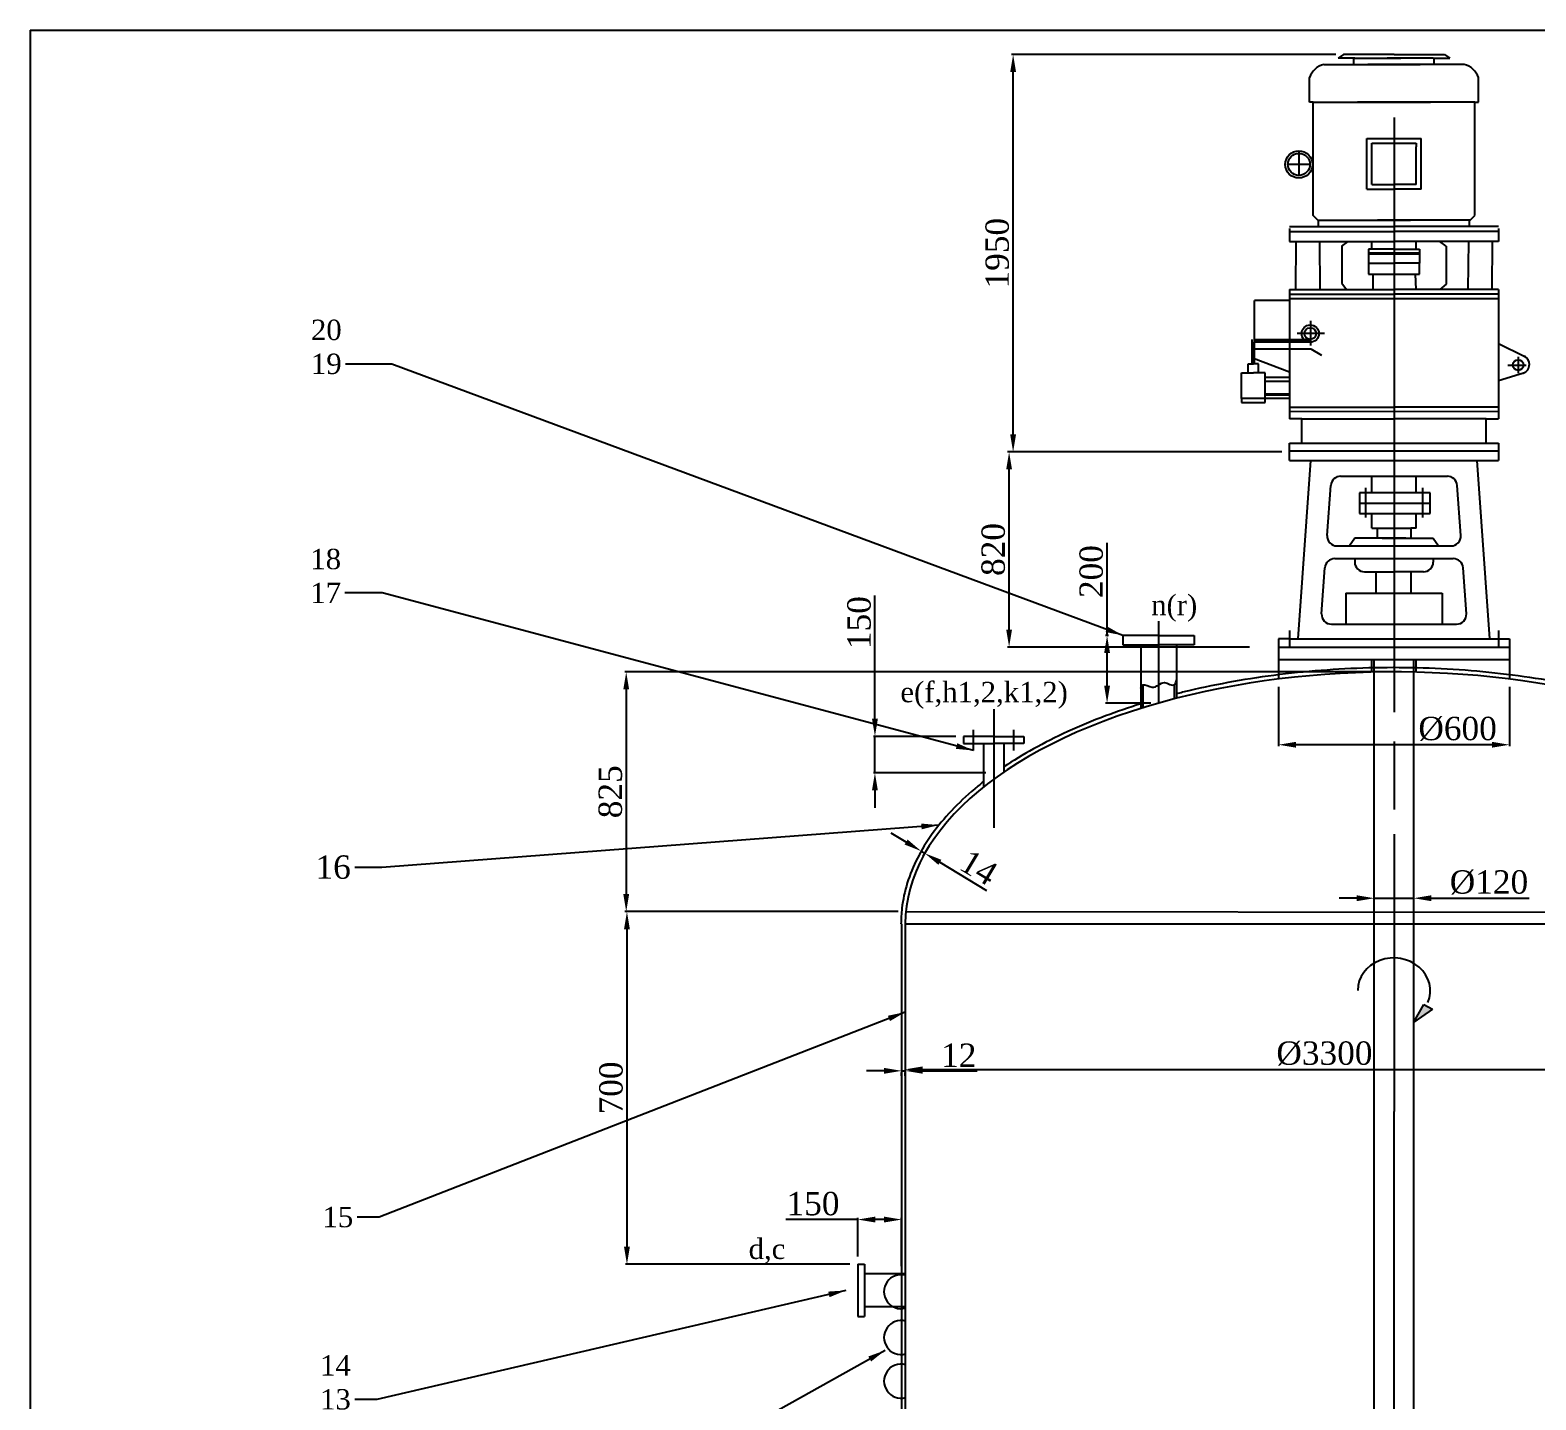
# Model space of a CAD drawing. Header units: millimetres. Extents: x 19308 to 58398, y -2448 to 16456.
# Drawn here: x 19308 to 27039, y 9423 to 16456 of the extents above; entities that cross this region are included whole.
import ezdxf

# ---------------------------------------------------------------- set-up
doc = ezdxf.new("R2010")
doc.units = ezdxf.units.MM
doc.header["$LTSCALE"] = 3
doc.linetypes.add('CENTERX2', pattern=[101.6, 63.5, -12.7, 12.7, -12.7])
doc.layers.add('点划线', color=1, linetype='CENTERX2')
doc.styles.get("Standard").update_dxf_attribs({"font": 'TIMES.TTF', "height": 120})
doc.dimstyles.new('ISO-25', dxfattribs={"dimtxt": 120, "dimasz": 90, "dimexe": 8, "dimexo": 40, "dimgap": 20, "dimtad": 1, "dimdsep": 46, "dimtxsty": 'Standard', "dimcen": 2.5, "dimclrd": 1, "dimclre": 1, "dimclrt": 1, "dimadec": 0, "dimazin": 0, "dimtfac": 1, "dimtmove": 0, "dimatfit": 3, "dimfxl": 0, "dimarcsym": 0})

# ---------------------------------------------------------------- blocks, each defined once
blk = doc.blocks.new('*D15')
at = {"color": 1, "linetype": 'ByBlock', "lineweight": -2}
for p, q in [((23805.6, 12287.5), (23728.5, 12333.9)), ((23874.1, 12226.8), (23878.7, 12234.4)), ((23882.8, 12241.2), (23901.6, 12229.9)), ((23893, 12215.5), (23897.5, 12223.1)), ((23978.8, 12183.6), (24219.1, 12039.3))]:
    blk.add_line(p, q, dxfattribs=at)
at = {"color": 1, "linetype": 'ByBlock'}
for points in [[(23813.4, 12300.4), (23797.9, 12274.7), (23882.8, 12241.2)], [(23986.5, 12196.5), (23971.1, 12170.7), (23901.6, 12229.9)]]:
    blk.add_solid(points, dxfattribs=at)
at = {"layer": 'Defpoints', "color": 0, "linetype": 'ByBlock'}
for p in [(23894.7, 12261.1), (23901.6, 12229.9), (23913.6, 12249.8)]:
    blk.add_point(p, dxfattribs=at)
at = {"color": 1, "linetype": 'ByBlock', "insert": (24178.7, 12156.9), "char_height": 120, "attachment_point": 5, "rotation": 329.02137}
blk.add_mtext('14', dxfattribs=at)
blk = doc.blocks.new('*D16')
at = {"color": 1, "linetype": 'ByBlock', "lineweight": -2}
for p, q in [((23692.5, 11113), (23602.5, 11113)), ((23782.5, 11113), (23801.3, 11113)), ((23782.5, 11087.4), (23782.5, 11105)), ((23801.3, 11087.4), (23801.3, 11105)), ((23891.3, 11113), (24170.4, 11113))]:
    blk.add_line(p, q, dxfattribs=at)
at = {"color": 1, "linetype": 'ByBlock'}
for points in [[(23692.5, 11128), (23692.5, 11098), (23782.5, 11113)], [(23891.3, 11128), (23891.3, 11098), (23801.3, 11113)]]:
    blk.add_solid(points, dxfattribs=at)
at = {"layer": 'Defpoints', "color": 0, "linetype": 'ByBlock'}
for p in [(23782.5, 11127.4), (23801.3, 11127.4), (23801.3, 11113)]:
    blk.add_point(p, dxfattribs=at)
at = {"color": 1, "linetype": 'ByBlock', "insert": (24075.9, 11193), "char_height": 120, "attachment_point": 5}
blk.add_mtext('12', dxfattribs=at)
blk = doc.blocks.new('*D100')
at = {"color": 1, "linetype": 'ByBlock', "lineweight": -2}
for p, q in [((23557, 10349.4), (23188.3, 10349.4)), ((23557, 10159.5), (23557, 10357.4)), ((23692.5, 10349.4), (23647, 10349.4)), ((23782.5, 10110.1), (23782.5, 10357.4))]:
    blk.add_line(p, q, dxfattribs=at)
at = {"color": 1, "linetype": 'ByBlock'}
for points in [[(23647, 10364.4), (23647, 10334.4), (23557, 10349.4)], [(23692.5, 10364.4), (23692.5, 10334.4), (23782.5, 10349.4)]]:
    blk.add_solid(points, dxfattribs=at)
at = {"layer": 'Defpoints', "color": 0, "linetype": 'ByBlock'}
for p in [(23557, 10349.4), (23557, 10119.5), (23782.5, 10070.1)]:
    blk.add_point(p, dxfattribs=at)
at = {"color": 1, "linetype": 'ByBlock', "insert": (23327.7, 10430.5), "char_height": 120, "attachment_point": 5}
blk.add_mtext('150', dxfattribs=at)
blk = doc.blocks.new('*D101')
at = {"color": 1, "linetype": 'ByBlock', "lineweight": -2}
for p, q in [((23801.3, 11153), (23801.3, 11128.5)), ((28819.5, 11180.2), (28819.5, 11112.5)), ((23891.3, 11120.5), (28729.5, 11120.5))]:
    blk.add_line(p, q, dxfattribs=at)
at = {"color": 1, "linetype": 'ByBlock'}
for points in [[(23891.3, 11135.5), (23891.3, 11105.5), (23801.3, 11120.5)], [(28729.5, 11135.5), (28729.5, 11105.5), (28819.5, 11120.5)]]:
    blk.add_solid(points, dxfattribs=at)
at = {"layer": 'Defpoints', "color": 0, "linetype": 'ByBlock'}
for p in [(28819.5, 11220.2), (23801.3, 11113), (28819.5, 11120.5)]:
    blk.add_point(p, dxfattribs=at)
at = {"color": 1, "linetype": 'ByBlock', "insert": (25953.2, 11201.5), "char_height": 120, "attachment_point": 5}
blk.add_mtext('%%c3300', dxfattribs=at)
blk = doc.blocks.new('*D105')
at = {"color": 1, "linetype": 'ByBlock', "lineweight": -2}
for p, q in [((24837.4, 13348.4), (24837.4, 13824.1)), ((24844.1, 13348.4), (24829.4, 13348.4)), ((24837.4, 13091), (24837.4, 13258.4)), ((25061.9, 13001), (24829.4, 13001))]:
    blk.add_line(p, q, dxfattribs=at)
at = {"color": 1, "linetype": 'ByBlock'}
for points in [[(24822.4, 13258.4), (24852.4, 13258.4), (24837.4, 13348.4)], [(24822.4, 13091), (24852.4, 13091), (24837.4, 13001)]]:
    blk.add_solid(points, dxfattribs=at)
at = {"layer": 'Defpoints', "color": 0, "linetype": 'ByBlock'}
for p in [(24884.1, 13348.4), (24837.4, 13001), (25101.9, 13001)]:
    blk.add_point(p, dxfattribs=at)
at = {"color": 1, "linetype": 'ByBlock', "insert": (24756.4, 13676.2), "char_height": 120, "attachment_point": 5, "rotation": 90}
blk.add_mtext('200', dxfattribs=at)
blk = doc.blocks.new('*D106')
at = {"color": 1, "linetype": 'ByBlock', "lineweight": -2}
for p, q in [((23645.6, 12920.3), (23645.6, 13553.7)), ((24061, 12830.3), (23637.6, 12830.3)), ((23645.6, 12642.9), (23645.6, 12830.3)), ((24215.2, 12642.9), (23637.6, 12642.9)), ((23645.6, 12552.9), (23645.6, 12462.9))]:
    blk.add_line(p, q, dxfattribs=at)
at = {"color": 1, "linetype": 'ByBlock'}
for points in [[(23630.6, 12920.3), (23660.6, 12920.3), (23645.6, 12830.3)], [(23630.6, 12552.9), (23660.6, 12552.9), (23645.6, 12642.9)]]:
    blk.add_solid(points, dxfattribs=at)
at = {"layer": 'Defpoints', "color": 0, "linetype": 'ByBlock'}
for p in [(24101, 12830.3), (23645.6, 12642.9), (24255.2, 12642.9)]:
    blk.add_point(p, dxfattribs=at)
at = {"color": 1, "linetype": 'ByBlock', "insert": (23564.5, 13414.3), "char_height": 120, "attachment_point": 5, "rotation": 90}
blk.add_mtext('150', dxfattribs=at)
blk = doc.blocks.new('*D131')
at = {"color": 1, "linetype": 'ByBlock', "lineweight": -2}
for p, q in [((26270.4, 13161), (22360.8, 13161)), ((22368.8, 13071), (22368.8, 12020.2)), ((23764.3, 11930.2), (22360.8, 11930.2))]:
    blk.add_line(p, q, dxfattribs=at)
at = {"color": 1, "linetype": 'ByBlock'}
for points in [[(22353.8, 13071), (22383.8, 13071), (22368.8, 13161)], [(22353.8, 12020.2), (22383.8, 12020.2), (22368.8, 11930.2)]]:
    blk.add_solid(points, dxfattribs=at)
at = {"layer": 'Defpoints', "color": 0, "linetype": 'ByBlock'}
for p in [(26310.4, 13161), (22368.8, 11930.2), (23804.3, 11930.2)]:
    blk.add_point(p, dxfattribs=at)
at = {"color": 1, "linetype": 'ByBlock', "insert": (22287.7, 12545.6), "char_height": 120, "attachment_point": 5, "rotation": 90}
blk.add_mtext('825', dxfattribs=at)
blk = doc.blocks.new('*D132')
at = {"color": 1, "linetype": 'ByBlock', "lineweight": -2}
for p, q in [((23004.7, 11930.2), (22364.4, 11930.2)), ((22372.4, 11840.2), (22372.4, 10209.5)), ((23517, 10119.5), (22364.4, 10119.5))]:
    blk.add_line(p, q, dxfattribs=at)
at = {"color": 1, "linetype": 'ByBlock'}
for points in [[(22357.4, 11840.2), (22387.4, 11840.2), (22372.4, 11930.2)], [(22357.4, 10209.5), (22387.4, 10209.5), (22372.4, 10119.5)]]:
    blk.add_solid(points, dxfattribs=at)
at = {"layer": 'Defpoints', "color": 0, "linetype": 'ByBlock'}
for p in [(23044.7, 11930.2), (22372.4, 10119.5), (23557, 10119.5)]:
    blk.add_point(p, dxfattribs=at)
at = {"color": 1, "linetype": 'ByBlock', "insert": (22291.2, 11024.9), "char_height": 120, "attachment_point": 5, "rotation": 90}
blk.add_mtext('700', dxfattribs=at)
blk = doc.blocks.new('*D138')
at = {"color": 1, "linetype": 'ByBlock', "lineweight": -2}
for p, q in [((26119.1, 11999.2), (26029.1, 11999.2)), ((26209.1, 11907.2), (26209.1, 12007.2)), ((26209.1, 11999.2), (26411.6, 11999.2)), ((26411.6, 11968.1), (26411.6, 12007.2)), ((26501.6, 11999.2), (27004.4, 11999.2))]:
    blk.add_line(p, q, dxfattribs=at)
at = {"color": 1, "linetype": 'ByBlock'}
for points in [[(26119.1, 12014.2), (26119.1, 11984.2), (26209.1, 11999.2)], [(26501.6, 12014.2), (26501.6, 11984.2), (26411.6, 11999.2)]]:
    blk.add_solid(points, dxfattribs=at)
at = {"layer": 'Defpoints', "color": 0, "linetype": 'ByBlock'}
for p in [(26411.6, 11999.2), (26411.6, 11928.1), (26209.1, 11867.2)]:
    blk.add_point(p, dxfattribs=at)
at = {"color": 1, "linetype": 'ByBlock', "insert": (26798, 12080.2), "char_height": 120, "attachment_point": 5}
blk.add_mtext('%%c120', dxfattribs=at)
blk = doc.blocks.new('*D139')
at = {"color": 1, "linetype": 'ByBlock', "lineweight": -2}
for p, q in [((25716.7, 13084.2), (25716.7, 12779.1)), ((26904.1, 13084.2), (26904.1, 12779.1)), ((26814.1, 12787.1), (25806.7, 12787.1))]:
    blk.add_line(p, q, dxfattribs=at)
at = {"color": 1, "linetype": 'ByBlock'}
for points in [[(25806.7, 12802.1), (25806.7, 12772.1), (25716.7, 12787.1)], [(26814.1, 12802.1), (26814.1, 12772.1), (26904.1, 12787.1)]]:
    blk.add_solid(points, dxfattribs=at)
at = {"layer": 'Defpoints', "color": 0, "linetype": 'ByBlock'}
for p in [(25716.7, 13124.2), (26904.1, 13124.2), (25716.7, 12787.1)]:
    blk.add_point(p, dxfattribs=at)
at = {"color": 1, "linetype": 'ByBlock', "insert": (26636.9, 12868.1), "char_height": 120, "attachment_point": 5}
blk.add_mtext('%%c600', dxfattribs=at)
blk = doc.blocks.new('*D140')
at = {"color": 1, "linetype": 'ByBlock', "lineweight": -2}
for p, q in [((25733.7, 14290.6), (24326.4, 14290.6)), ((24334.4, 13378.7), (24334.4, 14200.6)), ((25567.9, 13288.7), (24326.4, 13288.7))]:
    blk.add_line(p, q, dxfattribs=at)
at = {"color": 1, "linetype": 'ByBlock'}
for points in [[(24319.4, 14200.6), (24349.4, 14200.6), (24334.4, 14290.6)], [(24319.4, 13378.7), (24349.4, 13378.7), (24334.4, 13288.7)]]:
    blk.add_solid(points, dxfattribs=at)
at = {"layer": 'Defpoints', "color": 0, "linetype": 'ByBlock'}
for p in [(24334.4, 14290.6), (25773.7, 14290.6), (25607.9, 13288.7)]:
    blk.add_point(p, dxfattribs=at)
at = {"color": 1, "linetype": 'ByBlock', "insert": (24253.4, 13789.6), "char_height": 120, "attachment_point": 5, "rotation": 90}
blk.add_mtext('820', dxfattribs=at)
blk = doc.blocks.new('*D141')
at = {"color": 1, "linetype": 'ByBlock', "lineweight": -2}
for p, q in [((26012, 16331), (24347, 16331)), ((24355, 14380.6), (24355, 16241)), ((24631.4, 14290.6), (24347, 14290.6))]:
    blk.add_line(p, q, dxfattribs=at)
at = {"color": 1, "linetype": 'ByBlock'}
for points in [[(24340, 16241), (24370, 16241), (24355, 16331)], [(24340, 14380.6), (24370, 14380.6), (24355, 14290.6)]]:
    blk.add_solid(points, dxfattribs=at)
at = {"layer": 'Defpoints', "color": 0, "linetype": 'ByBlock'}
for p in [(24355, 16331), (26052, 16331), (24671.4, 14290.6)]:
    blk.add_point(p, dxfattribs=at)
at = {"color": 1, "linetype": 'ByBlock', "insert": (24273.8, 15310.8), "char_height": 120, "attachment_point": 5, "rotation": 90}
blk.add_mtext('1950', dxfattribs=at)

msp = doc.modelspace()

# ---------------------------------------------------------------- hatches: boundary and pattern name
at = {"linetype": 'ByBlock'}
h = msp.add_hatch(color=0, dxfattribs=at)
edge = h.paths.add_edge_path()
edge.add_line((26508.71362, 11430.06106), (26484.25316, 11442.9248))
edge.add_ellipse((26310.39938, 11503.07181), major_axis=(-185.79566, 6.29224), ratio=0.8965695622, start_angle=160.622080835, end_angle=161.013325898)
edge.add_line((26484.25126, 11442.9258), (26463.82088, 11453.67012))
edge.add_line((26463.82088, 11453.67012), (26411.64938, 11363.59797))
edge.add_line((26411.64938, 11363.59797), (26508.71362, 11430.06106))

# ---------------------------------------------------------------- linework, layer by layer
at = {"color": 0, "linetype": 'ByBlock'}
for p, q in [((19308.48912, 16456.2062), (46323.54334, 16456.2062)), ((19308.48912, 16456.2062), (19308.48912, -2448.16304)), ((26051.95324, 16330.96195), (26024.48916, 16311.68689)), ((26109.0091, 16311.68689), (26024.48916, 16311.68689)), ((26310.39938, 16330.96195), (26051.95324, 16330.96195)), ((26104.06479, 16280.27042), (26104.06479, 16311.68689)), ((26109.0091, 16311.68689), (26344.78367, 16311.68689)), ((26511.78966, 16311.68689), (26276.01509, 16311.68689)), ((26310.39938, 16330.96195), (26568.84552, 16330.96195)), ((26511.78966, 16311.68689), (26596.3096, 16311.68689)), ((26516.73397, 16280.27042), (26516.73397, 16311.68689)), ((26568.84552, 16330.96195), (26596.3096, 16311.68689)), ((25950.58985, 16280.27042), (26444.27423, 16280.27042)), ((26670.20891, 16280.27042), (26176.52453, 16280.27042)), ((25876.80333, 16086.18126), (25876.80333, 16212.06718)), ((26743.99543, 16086.18126), (26743.99543, 16212.06718)), ((25895.79108, 16086.18126), (25876.80333, 16086.18126)), ((25895.79108, 15504.62355), (25895.79108, 16086.18126)), ((25895.79108, 16086.18126), (26497.83098, 16086.18126)), ((26725.00768, 16086.18126), (26122.96778, 16086.18126)), ((26725.00768, 15504.62355), (26725.00768, 16086.18126)), ((26725.00768, 16086.18126), (26743.99543, 16086.18126)), ((26171.53241, 15899.87309), (26449.26635, 15899.87309)), ((26171.53241, 15639.82248), (26171.53241, 15899.87309)), ((26195.84241, 15856.33149), (26195.84241, 15875.56309)), ((26195.84241, 15875.56309), (26424.95635, 15875.56309)), ((26195.84241, 15664.13248), (26195.84241, 15856.33149)), ((26424.95635, 15875.56309), (26424.95635, 15856.33149)), ((26424.95635, 15664.13248), (26424.95635, 15856.33149)), ((26449.26635, 15639.82248), (26449.26635, 15899.87309)), ((25821.95649, 15836.07911), (25821.95649, 15710.92057)), ((25878.58193, 15766.55257), (25765.33105, 15766.55257)), ((26171.53241, 15639.82248), (26310.39938, 15639.82248)), ((26195.84241, 15664.13248), (26310.39938, 15664.13248)), ((26424.95635, 15664.13248), (26310.39938, 15664.13248)), ((26449.26635, 15639.82248), (26310.39938, 15639.82248)), ((25922.7792, 15477.63543), (25895.79108, 15504.62355)), ((25920.09975, 15480.31489), (26395.04122, 15480.31489)), ((25922.7792, 15447.38559), (25922.7792, 15477.63543)), ((26700.69901, 15480.31489), (26225.75754, 15480.31489)), ((26698.01956, 15477.63543), (26725.00768, 15504.62355)), ((26698.01956, 15447.38559), (26698.01956, 15477.63543)), ((25773.65674, 15447.38559), (26310.39938, 15447.38559)), ((25773.65674, 15437.97379), (25773.65674, 15370.46034)), ((25773.65674, 15421.84843), (26310.39938, 15421.84843)), ((26847.14202, 15447.38559), (26310.39938, 15447.38559)), ((26847.14202, 15421.84843), (26310.39938, 15421.84843)), ((26847.14202, 15437.97379), (26847.14202, 15370.46034)), ((25773.65674, 15370.46034), (26310.39938, 15370.46034)), ((25805.81702, 15370.46034), (25805.47392, 15124.37148)), ((25927.739, 15370.46034), (25929.05139, 15124.37148)), ((26042.02806, 15346.82052), (26074.51217, 15370.46034)), ((26042.02806, 15346.82052), (26042.02806, 15156.65261)), ((26310.39938, 15331.76554), (26178.74241, 15331.76554)), ((26178.74241, 15331.76554), (26178.74241, 15259.47455)), ((26310.39938, 15331.76554), (26178.74241, 15331.76554)), ((26178.74241, 15331.76554), (26178.74241, 15259.47455)), ((26178.74241, 15311.43033), (26442.05635, 15311.43033)), ((26442.05635, 15311.43033), (26178.74241, 15311.43033)), ((26178.74241, 15307.23059), (26442.05635, 15307.23059)), ((26442.05635, 15307.23059), (26178.74241, 15307.23059)), ((26195.84241, 15331.76554), (26195.84241, 15370.46034)), ((26847.14202, 15370.46034), (26310.39938, 15370.46034)), ((26310.39938, 15331.76554), (26442.05635, 15331.76554)), ((26424.95635, 15331.76554), (26424.95635, 15370.46034)), ((26442.05635, 15331.76554), (26442.05635, 15259.47455)), ((26578.7707, 15346.82052), (26546.28659, 15370.46034)), ((26578.7707, 15346.82052), (26578.7707, 15152.62399)), ((26693.05976, 15370.46034), (26689.52744, 15124.37148)), ((26814.98174, 15370.46034), (26813.10469, 15124.37148)), ((26178.74241, 15259.47455), (26310.39938, 15259.47455)), ((26178.74241, 15259.47455), (26310.39938, 15259.47455)), ((26178.74241, 15259.47455), (26178.74241, 15203.17461)), ((26442.05635, 15259.47455), (26310.39938, 15259.47455)), ((26442.05635, 15203.17461), (26442.05635, 15259.47455)), ((26042.02806, 15156.65261), (26066.90457, 15124.37148)), ((26178.74241, 15203.17461), (26442.05635, 15203.17461)), ((26201.26082, 15203.17461), (26201.26082, 15124.37148)), ((26419.58967, 15203.17461), (26422.38872, 15124.37148)), ((26578.7707, 15152.62399), (26545.54858, 15124.37148)), ((25773.65674, 15124.37148), (26310.39938, 15124.37148)), ((25773.65674, 15124.37148), (25773.65674, 14460.78097)), ((25773.65674, 15100.19673), (26310.39938, 15100.19673)), ((25773.65674, 15078.09196), (26847.14202, 15078.09196)), ((26847.14202, 15124.37148), (26310.39938, 15124.37148)), ((26847.14202, 15100.19673), (26310.39938, 15100.19673)), ((26847.14202, 15124.37148), (26847.14202, 14460.78097)), ((25773.65674, 15067.20602), (25594.45875, 15067.20602)), ((25594.45875, 14853.53553), (25594.45875, 15067.20602)), ((25773.65674, 15009.40935), (25773.65674, 14985.23459)), ((25773.65674, 15009.40935), (25773.65674, 14963.12982)), ((25883.032, 14836.21162), (25883.03207, 14963.12982)), ((25582.45875, 14742.73465), (25582.45875, 14867.16773)), ((25880.36332, 14865.53553), (25588.45875, 14865.53553)), ((25880.36332, 14859.53553), (25588.45875, 14859.53553)), ((25880.36332, 14853.53553), (25588.45875, 14853.53553)), ((25588.45875, 14742.73465), (25588.45875, 14853.53553)), ((25594.45875, 14742.73465), (25594.45875, 14853.53553)), ((25773.65674, 14865.53553), (25773.65674, 14853.53553)), ((25952.85342, 14898.23803), (25813.21056, 14898.23803)), ((26847.14202, 14846.5257), (26978.45733, 14781.75465)), ((25773.65674, 14700.12221), (25588.45875, 14770.27116)), ((25594.45875, 14820.17063), (25883.03199, 14820.17063)), ((25883.03199, 14820.17063), (25938.48016, 14786.47236)), ((26947.58522, 14779.55262), (26947.58522, 14694.69037)), ((25527.69959, 14564.95535), (25527.69959, 14697.07691)), ((25527.69959, 14697.07691), (25588.45875, 14697.07691)), ((25562.22992, 14697.07691), (25562.22992, 14742.73465)), ((25562.22992, 14742.73465), (25588.45875, 14742.73465)), ((25614.68759, 14742.73465), (25588.45875, 14742.73465)), ((25649.21792, 14697.07691), (25588.45875, 14697.07691)), ((25614.68759, 14697.07691), (25614.68759, 14742.73465)), ((25649.21792, 14544.24734), (25649.21792, 14697.07691)), ((26975.02866, 14695.5708), (26847.14202, 14655.97269)), ((26895.08854, 14736.6338), (26989.14415, 14736.6338)), ((25649.21792, 14673.93513), (25773.65674, 14673.93513)), ((25649.21792, 14654.2806), (25773.65674, 14654.2806)), ((25773.65674, 14564.95535), (25527.69959, 14564.95535)), ((25527.69959, 14564.95535), (25527.69959, 14544.24734)), ((25527.69959, 14544.24734), (25649.21792, 14544.24734)), ((25773.65674, 14586.48259), (25649.21792, 14586.48259)), ((25773.65674, 14584.48259), (25649.21792, 14584.48259)), ((25773.65674, 14582.48259), (25649.21792, 14582.48259)), ((25773.65674, 14520.88664), (26310.39938, 14520.88664)), ((25773.65674, 14499.35939), (26847.14202, 14497.24647)), ((25836.89498, 14460.78097), (25773.65674, 14460.78097)), ((25836.89498, 14335.33087), (25836.89498, 14460.78097)), ((25836.89498, 14460.78097), (26310.39938, 14460.78097)), ((26847.14202, 14520.88664), (26310.39938, 14520.88664)), ((26783.90378, 14460.78097), (26310.39938, 14460.78097)), ((26783.90378, 14460.78097), (26847.14202, 14460.78097)), ((26783.90378, 14335.33087), (26783.90378, 14460.78097)), ((25773.65674, 14335.33087), (26847.14202, 14335.33087)), ((25773.65674, 14245.93664), (25773.65674, 14335.33087)), ((26847.14202, 14335.33087), (26847.14202, 14245.93664)), ((25773.65674, 14296.07714), (26847.14202, 14296.07714)), ((25773.65674, 14245.93664), (26847.14202, 14245.93664)), ((25817.84823, 13331.32986), (25883.30471, 14245.93664)), ((26802.95053, 13331.32986), (26737.49405, 14245.93664)), ((26036.07202, 14165.40084), (26584.72675, 14165.40084)), ((26195.84241, 14081.01895), (26195.84241, 14165.40084)), ((26424.95635, 14081.01895), (26424.95635, 14165.40084)), ((25967.74568, 13861.1185), (25986.19957, 14118.97011)), ((26195.84241, 14081.01895), (26133.63805, 14081.01895)), ((26133.63805, 14081.01895), (26133.63805, 14014.29739)), ((26164.74023, 14105.8948), (26164.74023, 13953.439)), ((26496.12711, 14081.01895), (26195.84241, 14081.01895)), ((26456.05853, 14105.8948), (26456.05853, 13953.439)), ((26496.12711, 14014.29739), (26496.12711, 14081.01895)), ((26653.05308, 13861.1185), (26634.59919, 14118.97011)), ((26133.63805, 14027.27353), (26496.12711, 14027.27353)), ((26133.63805, 14014.29739), (26133.63805, 13975.24353)), ((26496.12711, 13975.24353), (26496.12711, 14014.29739)), ((26133.63805, 13975.24353), (26496.12711, 13975.24353)), ((26195.84241, 13898.25108), (26195.84241, 13975.24353)), ((26424.95635, 13898.25108), (26424.95635, 13975.24353)), ((26109.78999, 13847.49357), (26081.17249, 13807.54923)), ((26370.97804, 13847.49357), (26109.78999, 13847.49357)), ((26195.84241, 13898.25108), (26223.30998, 13898.25108)), ((26223.30998, 13898.25108), (26223.30998, 13847.49357)), ((26223.30998, 13898.25108), (26397.48878, 13898.25108)), ((26249.82072, 13847.49357), (26511.00877, 13847.49357)), ((26424.95635, 13898.25108), (26397.48878, 13898.25108)), ((26397.48878, 13898.25108), (26397.48878, 13847.49357)), ((26511.00877, 13847.49357), (26539.62627, 13807.54923)), ((26017.61812, 13807.54923), (26603.18064, 13807.54923)), ((25939.01785, 13459.71197), (25956.0169, 13696.17319)), ((26005.88819, 13742.58797), (26614.91057, 13742.58797)), ((26108.85896, 13742.58797), (26108.85896, 13725.08746)), ((26511.9398, 13742.58797), (26511.9398, 13725.08746)), ((26681.78091, 13459.71197), (26664.78186, 13696.17319)), ((26158.85896, 13675.08746), (26310.39938, 13675.08746)), ((26218.325, 13565.66713), (26218.325, 13675.08746)), ((26461.9398, 13675.08746), (26310.39938, 13675.08746)), ((26397.96926, 13565.66713), (26397.96926, 13675.08746)), ((26063.80167, 13565.66713), (26063.80167, 13406.14271)), ((26063.80167, 13565.66713), (26556.99709, 13565.66713)), ((26556.99709, 13565.66713), (26556.99709, 13538.67178)), ((26556.99709, 13538.67178), (26556.99709, 13406.14271)), ((25101.90874, 13421.94299), (25101.90874, 13001.02127)), ((25773.65674, 13373.5165), (25773.65674, 13288.65732)), ((25988.89029, 13406.14271), (26631.90847, 13406.14271)), ((26847.14202, 13373.5165), (26847.14202, 13288.65732)), ((25101.90874, 13348.40764), (24918.91457, 13348.40764)), ((24918.91457, 13348.40764), (24918.91457, 13300.70758)), ((24918.91457, 13300.70758), (25101.90874, 13300.70758)), ((25010.41166, 13300.70758), (25010.41166, 12973.78324)), ((25101.90874, 13348.40764), (25284.90291, 13348.40764)), ((25284.90291, 13300.70758), (25101.90874, 13300.70758)), ((25193.40582, 13300.70758), (25193.40582, 13025.70036)), ((25284.90291, 13348.40764), (25284.90291, 13300.70758)), ((25773.65674, 13331.32986), (25716.68795, 13331.32986)), ((25716.68795, 13331.32986), (25716.68795, 13124.23325)), ((25773.65674, 13331.32986), (26847.14202, 13331.32986)), ((26847.14202, 13331.32986), (26904.11081, 13331.32986)), ((26904.11081, 13331.32986), (26904.11081, 13124.23325)), ((25716.68795, 13288.65732), (26904.11081, 13288.65732)), ((25716.68795, 13225.08436), (26904.11081, 13225.08436)), ((26195.84241, 13160.97463), (26195.84241, 13225.08436)), ((26424.95635, 13160.97463), (26424.95635, 13225.08436)), ((25021.20697, 13093.99722), (25021.20697, 12977.13607)), ((25182.61051, 13093.99722), (25182.61051, 13022.91623)), ((24255.15897, 12969.35987), (24255.15897, 12360.88245)), ((24151.70774, 12757.3147), (24151.70774, 12863.33728)), ((24358.6102, 12757.3147), (24358.6102, 12863.33728)), ((24255.15897, 12830.31237), (24100.96135, 12830.31237)), ((24100.96135, 12830.31237), (24100.96135, 12794.19214)), ((24100.96135, 12794.19214), (24255.15897, 12794.19214)), ((24202.45413, 12794.19214), (24202.45413, 12568.93396)), ((24255.15897, 12830.31237), (24409.35659, 12830.31237)), ((24409.35659, 12794.19214), (24255.15897, 12794.19214)), ((24307.86381, 12794.19214), (24307.86381, 12646.70892)), ((24409.35659, 12830.31237), (24409.35659, 12794.19214)), ((26310.39938, 12803.68207), (26310.39938, 12455.12575)), ((23804.32053, 11930.24773), (28838.88747, 11926.17943)), ((26411.64938, 11363.59797), (26463.82088, 11453.67012)), ((26463.82088, 11453.67012), (26508.71362, 11430.06106)), ((26508.71362, 11430.06106), (26411.64938, 11363.59797)), ((26310.39938, 8570.72476), (26310.39938, 10903.76661)), ((23801.34338, 10070.13127), (23592.7879, 10070.13127)), ((23801.34338, 9900.76999), (23592.7879, 9900.76999))]:
    msp.add_line(p, q, dxfattribs=at)
at = {"linetype": 'ByBlock'}
for p, q in [((26209.14938, 12128.14505), (26209.14938, 13225.08436)), ((26411.64938, 12128.14505), (26411.64938, 13225.08436)), ((26209.14938, 8663.154), (26209.14938, 12128.14505)), ((26411.64938, 8663.154), (26411.64938, 12128.14505)), ((23782.52546, 11867.24263), (23782.52546, 1046.93863)), ((23782.52546, 11867.24263), (23782.52546, 981.21969)), ((23801.34338, 11867.24263), (28819.45538, 11867.24263)), ((23801.34338, 11867.24263), (23801.34338, 1046.93863))]:
    msp.add_line(p, q, dxfattribs=at)
for p, q in [((23557.03385, 10119.52831), (23592.7879, 10119.52831)), ((23557.03385, 10119.52831), (23557.03385, 9851.37295)), ((23592.7879, 10119.52831), (23592.7879, 9851.37295)), ((23557.03385, 9851.37295), (23592.7879, 9851.37295))]:
    msp.add_line(p, q)
at = {"color": 0, "linetype": 'ByBlock'}
for centre, radius in [((25821.95649, 15766.55257), 69.52654), ((25821.95649, 15766.55257), 56.62544), ((25880.36332, 14898.23803), 44.7025), ((25880.36332, 14898.23803), 30.14406), ((26947.58522, 14736.6338), 27.3048)]:
    msp.add_circle(centre, radius, dxfattribs=at)
for centre, radius, start, end in [((25975.85772, 16178.91902), 104.45369, 103.999002585, 161.497383314), ((26644.94104, 16178.91902), 104.45369, 18.502616686, 76.000997415), ((26958.46722, 14739.19355), 47.02183, 279.250144726, 64.841492231), ((26956.33918, 14736.91285), 50, 0, 63.745260191), ((26036.07202, 14115.40084), 50, 90, 175.906440893), ((26584.72675, 14115.40084), 50, 4.093559107, 90), ((26017.61812, 13857.54923), 50, 175.906440893, 270), ((26603.18064, 13857.54923), 50, 270, 4.093559107), ((26005.88819, 13692.58797), 50, 90, 175.888117328), ((26158.85896, 13725.08746), 50, 180, 270), ((26461.9398, 13725.08746), 50, 270, 0), ((26614.91057, 13692.58797), 50, 4.111882672, 90), ((25988.89029, 13456.14271), 50, 175.906440893, 270), ((26631.90847, 13456.14271), 50, 270, 4.093559107)]:
    msp.add_arc(centre, radius, start, end, dxfattribs=at)
at = {"linetype": 'ByBlock'}
for centre in [(23779.11968, 9978.90531), (23779.11968, 9743.73386), (23779.11968, 9519.75036)]:
    msp.add_arc(centre, 87.22149, 75.238491217, 284.761508783, dxfattribs=at)
for start_param, end_param in [(3.1415926536, 5.1737695942), (-1.109415713, 0)]:
    msp.add_ellipse((26310.39938, 11867.24263), major_axis=(-2509.056, 0), ratio=0.515625, start_param=start_param, end_param=end_param, dxfattribs=at)
at = {"color": 0, "linetype": 'ByBlock'}
msp.add_ellipse((26310.39938, 11525.7611), major_axis=(-185.79566, 6.29224), ratio=0.8965695622, start_param=2.803384162, end_param=6.3209407444, dxfattribs=at)
at = {"linetype": 'ByBlock'}
for points, knots in [([(28841.40962, 11867.24263), (28841.40962, 11897.86852), (28839.36634, 11928.49425), (28831.2103, 11989.56387), (28825.09772, 12020.0075), (28805.38139, 12093.47202), (28789.69149, 12136.30732), (28750.34663, 12220.80119), (28726.69263, 12262.46023), (28671.71729, 12344.21035), (28640.39623, 12384.30209), (28570.43287, 12462.56731), (28531.79049, 12500.74115), (28447.57746, 12574.84455), (28402.00668, 12610.77419), (28304.38063, 12680.08049), (28252.32533, 12713.4571), (28142.2276, 12777.3659), (28084.18522, 12807.89798), (27962.66411, 12865.84657), (27899.18549, 12893.26296), (27767.3933, 12944.73309), (27699.07991, 12968.78672), (27558.26578, 13013.31211), (27485.76525, 13033.78377), (27337.26501, 13070.95701), (27261.26552, 13087.65852), (27106.48965, 13117.13697), (27027.7135, 13129.91386), (26868.13376, 13151.42435), (26787.33042, 13160.15792), (26624.46561, 13173.5004), (26542.40441, 13178.10928), (26377.80556, 13183.15936), (26295.26817, 13183.60055), (26130.50331, 13180.31111), (26048.2761, 13176.58048), (25884.9149, 13164.98221), (25803.78117, 13157.11459), (25643.37951, 13137.31565), (25564.11184, 13125.38437), (25408.1966, 13097.56901), (25331.54927, 13081.68499), (25235.38305, 13058.87011), (25214.3236, 13053.69009), (25193.40582, 13048.36006)], [3.1415926536, 3.1415926536, 3.1415926536, 3.1415926536, 3.2103474187, 3.2103474187, 3.2791021837, 3.2791021837, 3.3772346153, 3.3772346153, 3.4753670468, 3.4753670468, 3.5734994784, 3.5734994784, 3.67163191, 3.67163191, 3.7697643415, 3.7697643415, 3.8678967731, 3.8678967731, 3.9660292046, 3.9660292046, 4.0641616362, 4.0641616362, 4.1622940677, 4.1622940677, 4.2604264993, 4.2604264993, 4.3585589309, 4.3585589309, 4.4566913624, 4.4566913624, 4.554823794, 4.554823794, 4.6529562255, 4.6529562255, 4.7510886571, 4.7510886571, 4.8492210886, 4.8492210886, 4.9473535202, 4.9473535202, 5.0454859517, 5.0454859517, 5.1436183833, 5.1436183833, 5.1713583304, 5.1713583304, 5.1713583304, 5.1713583304]), ([(25010.41166, 12996.77647), (24948.48655, 12977.56591), (24888.14162, 12956.97786), (24762.69402, 12910.06365), (24698.14218, 12883.33804), (24574.35163, 12826.71665), (24515.11306, 12796.821), (24405.82313, 12735.97013), (24355.43637, 12705.18083), (24307.86381, 12673.22531)], [5.2540100899, 5.2540100899, 5.2540100899, 5.2540100899, 5.33988324642, 5.33988324642, 5.43801567797, 5.43801567797, 5.53614810953, 5.53614810953, 5.62850737619, 5.62850737619, 5.62850737619, 5.62850737619]), ([(24202.45413, 12596.91337), (24187.35811, 12585.11336), (24172.62561, 12573.18229), (24114.70475, 12524.55484), (24074.56418, 12486.82859), (24001.52547, 12409.38789), (23968.62724, 12369.67314), (23910.42845, 12288.60019), (23885.12807, 12247.24139), (23842.43246, 12163.26104), (23825.03804, 12120.63894), (23798.40065, 12034.56814), (23789.15905, 11991.11975), (23780.95067, 11920.7931), (23779.38914, 11894.01791), (23779.38914, 11867.24263)], [5.7000607413, 5.7000607413, 5.7000607413, 5.7000607413, 5.73241297264, 5.73241297264, 5.8305454042, 5.8305454042, 5.92867783575, 5.92867783575, 6.02681026731, 6.02681026731, 6.12494269887, 6.12494269887, 6.22307513042, 6.22307513042, 6.28318530718, 6.28318530718, 6.28318530718, 6.28318530718])]:
    msp.add_open_spline(points, degree=3, knots=knots, dxfattribs=at)
at = {"color": 0, "linetype": 'ByBlock'}
msp.add_spline([(25010.41166, 13075.97184), (25021.20697, 13093.99722), (25069.31248, 13081.98028), (25132.45095, 13106.0141), (25182.61051, 13093.99722), (25193.40582, 13121.03529)], degree=3, dxfattribs=at)
at = {"layer": '点划线', "color": 0, "linetype": 'ByBlock'}
for p, q in [((26310.39938, 16006.94433), (26310.39938, 12955.20821)), ((26310.39938, 12328.44093), (26310.39938, 10903.76661))]:
    msp.add_line(p, q, dxfattribs=at)

# ---------------------------------------------------------------- texts
at = {"color": 0, "linetype": 'ByBlock'}
for s, p in [('n(r)', (25063.80805, 13452.31206)), ('e(f,h1,2,k1,2)', (23776.43381, 13005.37873)), ('d,c', (22997.09665, 10146.6244))]:
    msp.add_text(s, height=104.544, dxfattribs=at).set_placement(p)
at = {"color": 1, "linetype": 'ByBlock', "attachment_point": 9}
for s, insert, char_height in [('20\\P19', (20908.12916, 14689.14028), 104.544), ('18\\P17', (20904.84008, 13514.2045), 104.544), ('16', (20954.87394, 12097.37002), 120), ('15', (20967.18764, 10308.54675), 104.544), ('14\\P13', (20954.7784, 9372.81917), 104.544)]:
    msp.add_mtext(s, dxfattribs=dict(at, insert=insert, char_height=char_height))

# ---------------------------------------------------------------- dimensions: what is measured, and where the dimension line sits
at = {"color": 0, "linetype": 'ByBlock'}
for base, p1, p2, text, picture, middle in [((24355.02937, 16330.96195), (24671.36676, 14290.63376), (26051.95324, 16330.96195), '1950', '*D141', (24273.81812, 15310.79785)), ((24334.41856, 14290.63376), (25607.90888, 13288.65732), (25773.65674, 14290.63376), '820', '*D140', (24253.38034, 13789.64554)), ((22368.75761, 11930.24773), (26310.39938, 13160.97463), (23804.32053, 11930.24773), '825', '*D131', (22287.71939, 12545.61118)), ((22372.44585, 10119.52831), (23044.72147, 11930.24773), (23557.03385, 10119.52831), '700', '*D132', (22291.2346, 11024.88802))]:
    dim = msp.add_linear_dim(base=base, p1=p1, p2=p2, angle=90, text=text, dimstyle='ISO-25', dxfattribs=at)
    dim.commit()
    dim.dimension.update_dxf_attribs({"geometry": picture, "text_midpoint": middle})
for base, p1, p2, text, picture, middle in [((24837.40963, 13001.02127), (24884.06657, 13348.40764), (25101.90874, 13001.02127), '200', '*D105', (24837.40963, 13676.23749)), ((23645.57954, 12642.86907), (24100.96135, 12830.31237), (24255.15897, 12642.86907), '150', '*D106', (23645.57954, 13414.34314))]:
    dim = msp.add_linear_dim(base=base, p1=p1, p2=p2, angle=90, text=text, dimstyle='ISO-25', dxfattribs=at)
    dim.commit()
    dim.dimension.update_dxf_attribs({"geometry": picture, "text_midpoint": middle, "dimtype": 160})
for base, p1, p2, text, picture, middle in [((25716.68795, 12787.07723), (26904.11081, 13124.23325), (25716.68795, 13124.23325), '%%c600', '*D139', (26636.85568, 12787.07723)), ((26411.64938, 11999.17696), (26209.14938, 11867.24263), (26411.64938, 11928.14082), '%%c120', '*D138', (26798.00843, 11999.17696)), ((28819.45538, 11120.50785), (23801.34338, 11112.97291), (28819.45538, 11220.23968), '%%c3300', '*D101', (25953.15977, 11120.50785))]:
    dim = msp.add_linear_dim(base=base, p1=p1, p2=p2, text=text, dimstyle='ISO-25', dxfattribs=at)
    dim.commit()
    dim.dimension.update_dxf_attribs({"geometry": picture, "text_midpoint": middle, "dimtype": 160})
at = {"linetype": 'ByBlock'}
dim = msp.add_aligned_dim(p1=(23894.73092, 12261.1107), p2=(23913.55314, 12249.81071), distance=-23.19388, text='14', dimstyle='ISO-25', dxfattribs=at)
dim.commit()
dim.dimension.update_dxf_attribs({"geometry": '*D15', "text_midpoint": (24178.68664, 12156.89405)})
dim = msp.add_linear_dim(base=(23801.34338, 11112.97291), p1=(23782.52546, 11127.44563), p2=(23801.34338, 11127.44563), text='12', dimstyle='ISO-25', dxfattribs=at)
dim.commit()
dim.dimension.update_dxf_attribs({"geometry": '*D16', "text_midpoint": (24075.87835, 11192.97291)})
at = {"color": 0, "linetype": 'ByBlock'}
dim = msp.add_linear_dim(base=(23557.03385, 10349.42908), p1=(23782.52546, 10070.13127), p2=(23557.03385, 10119.52831), text='150', dimstyle='ISO-25', dxfattribs=at)
dim.commit()
dim.dimension.update_dxf_attribs({"geometry": '*D100', "text_midpoint": (23327.68273, 10430.46729)})

# ---------------------------------------------------------------- leaders
at = {"color": 0, "linetype": 'ByBlock', "annotation_type": 0, "has_hookline": 1, "hookline_direction": 1}
for points, text_width in [([(24918.91457, 13348.40764), (21165.94028, 14741.41228), (20928.12916, 14741.41228)], 145.54756), ([(24151.70774, 12757.3147), (21116.16159, 13566.4765), (20924.84008, 13566.4765)], 129.41748), ([(23973.94125, 12374.48855), (21113.38345, 12157.37002), (20974.87394, 12157.37002)], 149.58904), ([(23801.34338, 11414.6404), (21100.14269, 10360.81875), (20987.18764, 10360.81875)], 126.10102), ([(23496.84685, 9985.45063), (21087.73353, 9425.09117), (20974.7784, 9425.09117)], 130.92497), ([(23697.57594, 9677.51225), (21331.64888, 8355.98999), (21194.16705, 8355.98999)], 129.86973)]:
    msp.add_leader(points, dimstyle='ISO-25', override={"dimgap": 20, "dimtad": 0}, dxfattribs=dict(at, text_width=text_width))

doc.saveas('drawing.dxf')
